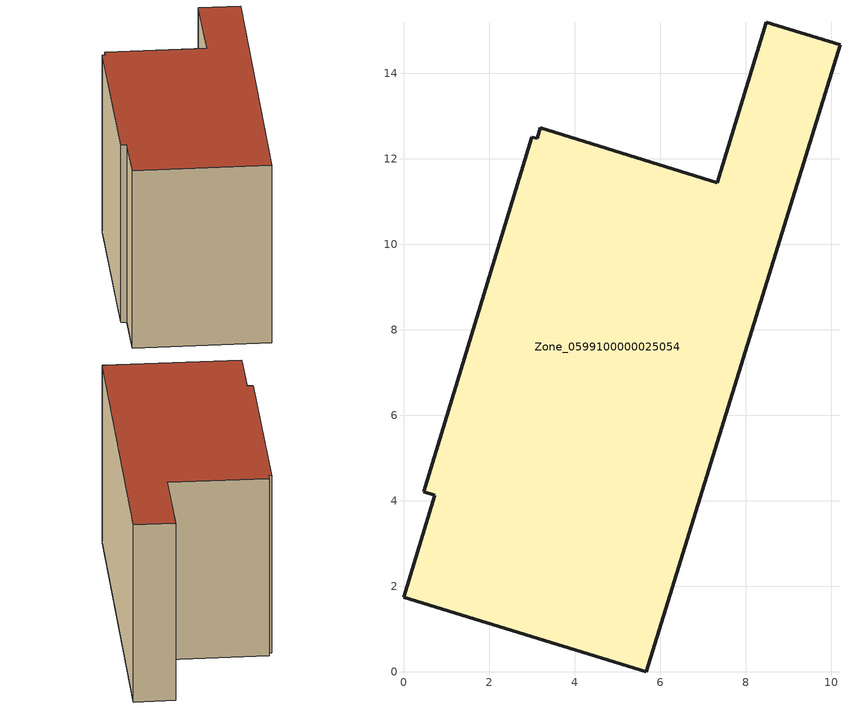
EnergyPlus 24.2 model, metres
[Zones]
Zone_0599100000025054
 floor ground (C_G): 3,12.5 3.13,12.47 3.19,12.72 7.34,11.44 8.49,15.19 10.21,14.66 5.68,0 0,1.74 0.73,4.13 0.48,4.21 z0
 wall outside (C_F): 10.21,14.66 8.49,15.19 7.34,11.44 3.19,12.72 3.13,12.47 3,12.5 0.48,4.21 0.73,4.13 0,1.74 5.68,0 10.21,14.66 z0:8.37
 roof outside (C_R): 3.13,12.47 3,12.5 0.48,4.21 0.73,4.13 0,1.74 5.68,0 10.21,14.66 8.49,15.19 7.34,11.44 3.19,12.72 z8.37
[BUILDING]
Pand.0599100000025054: North Axis=0; Terrain=City; Loads Convergence Tolerance Value=0.04; Temperature Convergence Tolerance Value=0.4; Solar Distribution=FullExterior; Maximum Number of Warmup Days=25; Minimum Number of Warmup Days=1
[Site:Location]
Rotterdam.The.Hague.AP_ZH_NLD Design_Conditions: Latitude=51.96; Longitude=4.45; Time Zone=1; Elevation=-4.5
[SITE:GROUNDTEMPERATURE:BUILDINGSURFACE]
18, 18, 18, 18, 18, 18, 18, 18, 18, 18, 18, 18
[MATERIAL] Thermal Absorptance=0.9; Solar Absorptance=0.7; Visible Absorptance=0.7
Name | Roughness | Thickness | Conductivity | Density | Specific Heat
G.TC.1975-1991 | MediumSmooth | 0.15 | 0.288461 | 540 | 1210
F.TC.1975-1991 | Rough | 0.3 | 0.230769 | 1920 | 840
R.TC.1975-1991 | MediumRough | 0.2 | 0.153846 | 1500 | 1000
[CONSTRUCTION]
C_G: G.TC.1975-1991
C_F: F.TC.1975-1991
C_R: R.TC.1975-1991
[ZONE]
Zone_0599100000025054: Type=1; Multiplier=1; Ceiling Height=Autocalculate; Volume=Autocalculate; Floor Area=autocalculate; Part of Total Floor Area=Yes
[ZONEINFILTRATION:DESIGNFLOWRATE]
Infil_Zone_0599100000025054: Zone or ZoneList or Space or SpaceList=Zone_0599100000025054; Schedule=AlwaysOn; Design Flow Rate Calculation Method=Flow/Area; Flow Rate per Floor Area=0.003; Constant Term Coefficient=1; Temperature Term Coefficient=0; Velocity Term Coefficient=0; Velocity Squared Term Coefficient=0
[HVACTEMPLATE:ZONE:IDEALLOADSAIRSYSTEM]
Zone_0599100000025054: Maximum Heating Supply Air Temperature=50; Minimum Cooling Supply Air Temperature=13; Maximum Heating Supply Air Humidity Ratio=0.0156; Minimum Cooling Supply Air Humidity Ratio=0.0077; Heating Limit=NoLimit; Cooling Limit=NoLimit; Dehumidification Control Type=ConstantSensibleHeatRatio; Cooling Sensible Heat Ratio=0.7; Dehumidification Setpoint=60; Humidification Control Type=None; Humidification Setpoint=30; Outdoor Air Method=None; Outdoor Air Flow Rate per Person=0.00944; Outdoor Air Flow Rate per Zone Floor Area=0; Outdoor Air Flow Rate per Zone=0; Demand Controlled Ventilation Type=None; Outdoor Air Economizer Type=NoEconomizer; Heat Recovery Type=None; Sensible Heat Recovery Effectiveness=0.7; Latent Heat Recovery Effectiveness=0.65
[ZONECONTROL:THERMOSTAT]
ThermostatControl_Zone_0599100000025054: Zone or ZoneList=Zone_0599100000025054; Control Type Schedule=DualSetpointControlType; Control 1=Thermostat_Zone_0599100000025054; Temperature Difference Between Cutout And Setpoint=0
[THERMOSTATSETPOINT:DUALSETPOINT]
Thermostat_Zone_0599100000025054: Heating Setpoint Temperature Schedule=HeatingSetpoint_Zone_0599100000025054; Cooling Setpoint Temperature Schedule=CoolingSetpoint_Zone_0599100000025054
[SCHEDULE:COMPACT]
HeatingSetpoint_Zone_0599100000025054: Through: 12/31, For: AllDays, Until: 24:00, 21
CoolingSetpoint_Zone_0599100000025054: Through: 12/31, For: AllDays, Until: 24:00, 24
DualSetpointControlType: Through: 12/31, For: AllDays, Until: 24:00, 4
AlwaysOn: Through: 12/31, For: AllDays, Until: 24:00, 1
